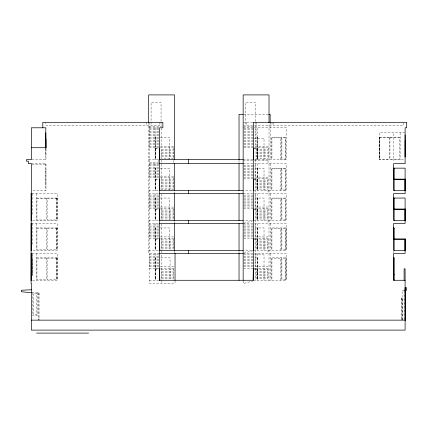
<?xml version="1.0" encoding="UTF-8"?>
<svg xmlns="http://www.w3.org/2000/svg" width="428" height="428" viewBox="0 0 428 428"><rect width="100%" height="100%" fill="white"/><g stroke="black" fill="none" stroke-linecap="round" stroke-linejoin="round"><path stroke-width="0.32" stroke-dasharray="2.14 1.6" d="M243.799 223.293L254.055 220.479M243.799 253.189L254.055 250.375M253.419 280.795L243.158 283.609L243.158 280.945M243.666 114.335L268.169 114.335M243.158 122.312L252.777 122.312M243.158 125.297L403.609 125.297L403.609 122.312M149.185 126.795L161.367 126.795L161.367 125.297L45.796 125.297L45.796 122.312M243.842 126.795L256.024 126.795M149.185 127.79L158.981 127.79M243.158 127.79L286.295 127.79L286.295 159.681L243.158 159.681M149.185 128.288L158.799 128.288M243.842 128.288L256.024 128.288M149.185 129.786L160.083 129.786M243.842 129.786L256.024 129.786M149.185 131.278L160.083 131.278M243.842 131.278L256.024 131.278M149.185 132.776L160.083 132.776M243.842 132.776L256.024 132.776M405.107 132.776L379.192 132.776L379.192 159.681L404.481 159.681M149.185 134.269L160.083 134.269M243.842 134.269L256.024 134.269M149.185 135.762L160.083 135.762M243.842 135.762L256.024 135.762M149.185 137.26L169.552 137.26L169.552 159.023M243.842 137.26L256.024 137.26M257.795 137.26L257.399 137.26L257.399 159.681M379.192 137.26L400.121 137.26M379.192 137.757L379.593 137.757M389.956 137.757L399.522 137.757L399.522 159.184L389.956 159.184M155.102 137.859L155.498 137.859M257.399 137.859L257.795 137.859M254.055 138.255L264.023 138.255L264.023 160.682M149.185 138.752L160.083 138.752M243.842 138.752L256.024 138.752M149.185 140.25L160.083 140.25M243.842 140.25L256.024 140.25M149.185 141.743L160.083 141.743M243.842 141.743L256.024 141.743M149.185 143.241L160.083 143.241M243.842 143.241L256.024 143.241M149.185 144.734L160.083 144.734M243.842 144.734L256.024 144.734M149.185 146.226L173.543 146.226L173.543 159.681M243.842 146.226L268.206 146.226L268.206 159.681M149.185 147.724L173.543 147.724M243.842 147.724L253.718 147.724M254.376 147.724L268.206 147.724M155.102 148.222L159.783 148.222M253.114 148.222L257.795 148.222M155.102 148.719L158.713 148.719M254.184 148.719L257.795 148.719M161.367 149.217L173.543 149.217M256.024 149.217L268.206 149.217M161.367 150.715L173.543 150.715M256.024 150.715L268.206 150.715M161.367 152.208L173.543 152.208M256.024 152.208L268.206 152.208M161.367 153.706L173.543 153.706M256.024 153.706L268.206 153.706M161.367 155.198L173.543 155.198M256.024 155.198L268.206 155.198M161.367 156.691L173.543 156.691M256.024 156.691L268.206 156.691M173.543 158.189L161.367 158.189L161.367 147.724M256.024 158.189L268.206 158.189M155.102 159.088L155.498 159.088M257.399 159.088L257.795 159.088M379.192 159.184L379.593 159.184M31.865 159.681L45.994 159.681L45.994 148.527M148.687 159.681L158.943 159.681M243.158 160.682L269.014 160.682L269.014 122.312M159.061 162.672L148.687 162.672L148.687 123.473M31.367 163.667L45.994 163.667L45.994 190.578L31.865 190.578M158.943 163.667L148.687 163.667L148.687 253.365L159.585 253.365M243.158 163.667L286.295 163.667L286.295 190.578L243.655 190.578M32.02 164.17L45.796 164.17M149.185 164.17L158.799 164.17M243.655 165.165L255.837 165.165M149.185 165.663L160.083 165.663M243.655 166.658L255.837 166.658M149.185 167.161L160.083 167.161M155.102 168.156L155.498 168.156L155.498 190.578M160.249 168.156L169.552 168.156L169.552 189.92M243.655 168.156L264.023 168.156L264.023 190.578M149.185 168.653L160.083 168.653M155.102 168.755L155.498 168.755M257.399 168.755L257.795 168.755M243.655 169.649L255.837 169.649M149.185 170.146L160.083 170.146M243.655 171.147L255.837 171.147M149.185 171.644L160.083 171.644M243.655 172.639L255.837 172.639M149.185 173.137L160.083 173.137M243.655 174.137L255.837 174.137M149.185 174.635L160.083 174.635M243.655 175.63L255.837 175.63M149.185 176.127L173.543 176.127L173.543 189.583L161.367 189.583L161.367 177.625M243.655 177.122L268.019 177.122L268.019 193.568M149.185 177.625L173.543 177.625M243.655 178.62L253.531 178.62M254.189 178.62L268.019 178.62M155.102 179.118L159.783 179.118M161.367 179.118L173.543 179.118M253.114 179.118L257.795 179.118M155.102 179.616L158.713 179.616M254.184 179.616L257.795 179.616M255.837 180.113L268.019 180.113M161.367 180.611L173.543 180.611M255.837 181.611L268.019 181.611M161.367 182.109L173.543 182.109M255.837 183.104L268.019 183.104M161.367 183.601L173.543 183.601M255.837 184.602L268.019 184.602M161.367 185.099L173.543 185.099M255.837 186.094L268.019 186.094M161.367 186.592L173.543 186.592M255.837 187.587L268.019 187.587M161.367 188.09L173.543 188.09M255.837 189.085L268.019 189.085M155.102 189.979L155.498 189.979M257.399 189.979L257.795 189.979M148.687 190.578L159.585 190.578M31.988 193.568L57.277 193.568L57.277 220.479L31.988 220.479M148.687 193.568L158.943 193.568M243.158 193.568L286.295 193.568L286.295 220.479L243.158 220.479M149.185 195.066L160.083 195.066M243.655 195.066L255.837 195.066M149.185 196.559L160.083 196.559M243.655 196.559L255.837 196.559M36.348 198.052L57.277 198.052M149.185 198.052L160.083 198.052M160.249 198.052L169.552 198.052L169.552 219.821M243.655 198.052L264.023 198.052L264.023 220.479M46.513 198.555L36.947 198.555L36.947 219.981L46.513 219.981M56.881 198.555L57.277 198.555M155.102 198.651L155.498 198.651M257.399 198.651L257.795 198.651M149.185 199.55L160.083 199.55M243.655 199.55L255.837 199.55M149.185 201.042L160.083 201.042M243.655 201.042L255.837 201.042M149.185 202.54L160.083 202.54M243.655 202.54L255.837 202.54M149.185 204.033L160.083 204.033M243.655 204.033L255.837 204.033M149.185 205.531L160.083 205.531M243.655 205.531L255.837 205.531M149.185 207.024L173.543 207.024L173.543 220.479M243.655 207.024L268.019 207.024L268.019 223.47M149.185 208.516L173.543 208.516M243.655 208.516L268.019 208.516M155.102 209.019L159.783 209.019M253.114 209.019L257.795 209.019M155.102 209.517L158.713 209.517M254.184 209.517L257.795 209.517M161.367 210.014L173.543 210.014M255.837 210.014L268.019 210.014M161.367 211.507L173.543 211.507M255.837 211.507L268.019 211.507M161.367 213.005L173.543 213.005M255.837 213.005L268.019 213.005M161.367 214.498L173.543 214.498M255.837 214.498L268.019 214.498M161.367 215.996L173.543 215.996M255.837 215.996L268.019 215.996M161.367 217.488L173.543 217.488M255.837 217.488L268.019 217.488M161.367 218.981L173.543 218.981M255.837 218.981L268.019 218.981M155.102 219.88L155.498 219.88M257.399 219.88L257.795 219.88M56.881 219.981L57.277 219.981M148.687 220.479L159.585 220.479M31.367 223.47L57.277 223.47L57.277 250.375L31.367 250.375M148.687 223.47L159.585 223.47M243.158 223.47L286.295 223.47L286.295 250.375L243.655 250.375M149.185 224.962L160.083 224.962M243.655 224.962L255.837 224.962M149.185 226.46L160.083 226.46M243.655 226.46L255.837 226.46M36.348 227.953L57.277 227.953M149.185 227.953L160.083 227.953M160.249 227.953L169.552 227.953L169.552 249.059M243.655 227.953L264.023 227.953L264.023 250.375M286.295 227.953L286.091 250.375M46.513 228.45L36.947 228.45L36.947 249.877L46.513 249.877M56.881 228.45L57.277 228.45M155.102 228.552L155.498 228.552M257.399 228.552L257.795 228.552M149.185 229.445L160.083 229.445M243.655 229.445L255.837 229.445M149.185 230.943L160.083 230.943M243.655 230.943L255.837 230.943M149.185 232.436L160.083 232.436M243.655 232.436L255.837 232.436M149.185 233.934L160.083 233.934M243.655 233.934L255.837 233.934M149.185 235.427L160.083 235.427M243.655 235.427L255.837 235.427M149.185 236.925L173.543 236.925L173.543 250.375M243.655 236.925L268.019 236.925L268.019 253.365M149.185 238.417L173.543 238.417M243.655 238.417L268.019 238.417M155.102 238.915L159.783 238.915M253.114 238.915L257.795 238.915M155.102 239.413L158.713 239.413M254.184 239.413L257.795 239.413M161.367 239.91L173.543 239.91M255.837 239.91L268.019 239.91M161.367 241.408L173.543 241.408M255.837 241.408L268.019 241.408M161.367 242.901L173.543 242.901M255.837 242.901L268.019 242.901M161.367 244.399L173.543 244.399M255.837 244.399L268.019 244.399M161.367 245.891L173.543 245.891M255.837 245.891L268.019 245.891M161.367 247.389L173.543 247.389M255.837 247.389L268.019 247.389M161.367 248.882L173.543 248.882M255.837 248.882L268.019 248.882M155.102 249.781L155.498 249.781M257.399 249.781L257.795 249.781M56.881 249.877L57.277 249.877M148.687 250.375L158.943 250.375M31.988 253.365L57.277 253.365L57.277 280.276L31.367 280.276M243.158 253.365L286.295 253.365L286.295 280.276L253.312 280.276M149.185 254.863L160.083 254.863M243.655 254.863L264.023 254.863L264.023 280.276M149.185 256.356L160.083 256.356M243.655 256.356L255.837 256.356M36.348 257.854L57.277 257.854M149.185 257.854L160.083 257.854M160.746 257.854L170.05 257.854L170.05 278.96M243.655 257.854L257.795 257.854M286.295 257.854L286.091 280.276M46.513 258.351L36.947 258.351L36.947 279.778L46.513 279.778M56.881 258.351L57.277 258.351M155.102 258.448L155.498 258.448M257.399 258.448L257.795 258.448M149.185 259.347L160.083 259.347M243.655 259.347L255.837 259.347M149.185 260.839L160.083 260.839M243.655 260.839L255.837 260.839M149.185 262.337L160.083 262.337M243.655 262.337L255.837 262.337M149.185 263.83L160.083 263.83M243.655 263.83L255.837 263.83M149.185 265.328L160.083 265.328M243.655 265.328L255.837 265.328M149.185 266.821L173.543 266.821L173.543 280.276M243.655 266.821L268.019 266.821L268.019 280.276M149.185 268.319L173.543 268.319M243.655 268.319L268.019 268.319M155.102 268.816L159.783 268.816M253.114 268.816L257.795 268.816M155.102 269.314L158.713 269.314M254.184 269.314L257.795 269.314M161.367 269.811L173.543 269.811M255.837 269.811L268.019 269.811M161.367 271.309L173.543 271.309M255.837 271.309L268.019 271.309M161.367 272.802L173.543 272.802M255.837 272.802L268.019 272.802M161.367 274.295L173.543 274.295M255.837 274.295L268.019 274.295M161.367 275.793L173.543 275.793M255.837 275.793L268.019 275.793M161.367 277.285L173.543 277.285M255.837 277.285L268.019 277.285M161.367 278.783L173.543 278.783M255.837 278.783L268.019 278.783M155.102 279.677L155.498 279.677M257.399 279.677L257.795 279.677M56.881 279.778L57.277 279.778M149.185 280.276L160.083 280.276M404.508 290.243L402.117 290.243L402.127 320.144M404.118 290.735L405.107 290.735M31.865 292.752L39.039 292.752L39.039 320.144M401.544 298.664L402.497 298.664M402.127 299.691L401.844 299.691L401.844 298.664M31.865 315.158L39.039 315.158M402.127 319.117L401.844 319.117L401.844 320.144M404.39 287.75L404.39 320.144M404.118 290.243L404.118 320.144M402.497 320.144L402.497 298.22L401.544 298.22L401.544 320.144M401.978 298.664L401.978 319.117M400.121 132.776L400.121 159.681M393.653 133.771L393.653 160.682M393.653 250.974L393.653 252.771M389.956 137.26L389.956 159.681M379.593 137.26L379.593 159.681M379.39 137.26L379.39 159.681M285.797 159.681L285.797 137.26L271.341 137.26L271.341 159.681M285.797 190.578L285.797 168.156L271.341 168.156L271.341 190.578M285.797 220.479L285.797 198.052L271.341 198.052L271.341 220.479M285.797 250.375L285.797 227.953L271.341 227.953L271.341 250.375M285.797 280.276L285.797 257.854L271.341 257.854L271.341 280.276M281.308 137.26L281.308 159.681M281.308 168.156L281.308 190.578M281.308 198.052L281.308 220.479M281.308 227.953L281.308 250.375M281.308 257.854L281.308 280.276M280.715 159.681L280.715 137.859L271.941 137.859L271.941 159.681M280.715 190.578L280.715 168.755L271.941 168.755L271.941 190.578M280.715 220.479L280.715 198.651L271.941 198.651L271.941 220.479M280.715 250.375L280.715 228.552L271.941 228.552L271.941 250.375M280.715 280.276L280.715 258.448L271.941 258.448L271.941 280.276M273.144 122.312L273.144 125.297M272.005 122.312L272.005 125.297M270.154 122.312L270.154 159.681M270.154 163.667L270.154 190.578M270.154 193.568L270.154 220.479M270.154 223.47L270.154 250.375M270.154 253.365L270.154 280.276M269.014 163.667L269.014 280.276M268.019 160.682L268.019 163.667M257.795 127.79L257.795 159.681M257.795 163.667L257.795 190.578M257.795 193.568L257.795 220.479M257.795 223.47L257.795 250.375M257.795 253.365L257.795 280.276M257.597 137.26L257.597 159.681M257.597 168.156L257.597 190.578M257.597 198.052L257.597 220.479M257.597 227.953L257.597 250.375M257.597 257.854L257.597 280.276M257.399 168.156L257.399 190.578M257.399 198.052L257.399 220.479M257.399 227.953L257.399 250.375M257.399 257.854L257.399 280.276M257.298 148.719L257.298 159.681M257.298 179.616L257.298 190.578M257.298 209.517L257.298 220.479M257.298 239.413L257.298 250.375M257.298 269.314L257.298 280.276M256.302 122.312L256.302 125.297M256.024 125.297L256.024 146.226M256.024 147.724L256.024 159.681M255.837 159.681L255.837 177.122M255.837 178.62L255.837 207.024M255.837 208.516L255.837 236.925M255.837 238.417L255.837 266.821M255.837 268.319L255.837 280.276M255.527 121.37L255.527 102.378L245.56 102.378L245.56 125.297M255.527 122.023L255.527 125.297M246.148 122.312L246.148 125.297M239.033 160.35L239.033 162.34M239.033 250.974L239.033 252.771M175.041 280.875L175.041 283.266L149.185 283.266L149.185 122.312M174.544 191.776L174.544 193.568M174.544 221.672L174.544 223.47M174.544 250.974L174.544 253.365M173.543 160.281L173.543 162.672M161.864 280.276L161.864 283.266M161.367 128.288L161.367 146.226M161.367 160.281L161.367 162.672M161.367 164.17L161.367 176.127M161.367 194.066L161.367 207.024M161.367 208.516L161.367 220.479M161.367 223.967L161.367 236.925M161.367 238.417L161.367 250.375M161.367 250.974L161.367 252.771M161.367 254.863L161.367 266.821M161.367 268.319L161.367 280.276M161.051 121.37L161.051 102.378L151.089 102.378L151.089 121.37M161.051 122.023L161.051 125.297M159.869 122.312L159.869 125.297M158.836 159.681L158.836 162.672M155.599 148.719L155.599 159.681M155.599 179.616L155.599 190.578M155.599 209.517L155.599 220.479M155.599 239.413L155.599 250.375M155.599 269.314L155.599 280.276M155.498 137.26L155.498 159.681M155.498 198.052L155.498 220.479M155.498 227.953L155.498 250.375M155.498 257.854L155.498 280.276M155.3 137.26L155.3 159.681M155.3 168.156L155.3 190.578M155.3 198.052L155.3 220.479M155.3 227.953L155.3 250.375M155.3 257.854L155.3 280.276M155.102 127.79L155.102 159.681M155.102 163.667L155.102 190.578M155.102 193.568L155.102 220.479M155.102 223.47L155.102 250.375M155.102 253.365L155.102 280.276M151.089 122.023L151.089 125.297M146.194 122.312L146.194 125.297M57.079 198.052L57.079 220.479M57.079 227.953L57.079 250.375M57.079 257.854L57.079 280.276M56.881 198.052L56.881 220.479M56.881 227.953L56.881 250.375M56.881 257.854L56.881 280.276M46.513 198.052L46.513 220.479M46.513 227.953L46.513 250.375M46.513 257.854L46.513 280.276M45.898 148.698L45.898 154.599M45.898 169.75L45.898 185.495M45.796 147.724L45.796 159.681M45.796 163.667L45.796 190.578M38.943 293.351L38.943 294.849M38.943 318.646L38.943 320.144M38.841 292.752L38.841 319.844M37.348 292.752L37.348 315.158M36.348 193.568L36.348 220.479M36.348 223.47L36.348 250.375M36.348 253.365L36.348 280.276M32.86 292.752L32.86 315.158M32.362 253.365L32.362 275.793L32.164 253.365M32.266 259.448L32.266 275.193M32.164 193.568L32.164 215.996M32.164 223.47L32.164 245.891M389.357 137.757L379.791 137.757L379.791 159.184L389.357 159.184L389.357 137.757M285.198 137.859L281.908 137.859L281.908 159.088L285.198 159.088L285.198 137.859M285.198 168.755L281.908 168.755L281.908 189.979L285.198 189.979L285.198 168.755M56.683 198.555L47.112 198.555L47.112 219.981L56.683 219.981L56.683 198.555M285.198 198.651L281.908 198.651L281.908 219.88L285.198 219.88L285.198 198.651M56.683 228.45L47.112 228.45L47.112 249.877L56.683 249.877L56.683 228.45M285.198 228.552L281.908 228.552L281.908 249.781L285.198 249.781L285.198 228.552M56.683 258.351L47.112 258.351L47.112 279.778L56.683 279.778L56.683 258.351M285.198 258.448L281.908 258.448L281.908 279.677L285.198 279.677L285.198 258.448M36.749 293.351L33.459 293.351L33.459 314.559L36.749 314.559L36.749 293.351"/><path stroke-width="0.64" d="M405.107 209.517L405.107 209.019M405.107 179.118L405.305 179.616L393.653 179.616M31.367 289.767L21.4 290.264L21.4 291.757L31.367 292.752M243.008 114.335L239.033 114.335L239.033 159.681M268.832 114.335L270.154 114.335L270.154 122.338M45.796 132.776L45.994 148.051M405.107 134.767L405.107 157.194M31.367 147.724L45.796 147.724M159.585 148.222L159.783 159.681M253.312 148.222L253.312 159.681M159.334 148.719L159.783 148.719M159.334 159.681L243.158 159.681M159.36 163.667L243.158 163.667M393.642 168.156L405.107 168.156L405.107 193.568L393.653 193.568L393.653 220.479L405.305 220.479L405.305 209.019L393.642 209.019M393.653 168.755L394.049 168.755M159.585 179.118L159.783 190.578M253.312 179.118L253.312 190.578M393.642 179.118L405.305 179.118L405.305 190.578L393.653 190.578L393.653 163.667L405.107 163.667L405.107 127.79L406.6 127.79L406.6 122.312L253.312 122.312L253.312 280.276L159.296 280.276M159.334 179.616L159.783 179.616M159.334 190.578L243.008 190.578M31.067 193.568L31.367 193.568L31.367 220.479L31.067 220.479M159.36 193.568L243.008 193.568M393.642 198.052L405.107 198.052L405.107 223.47L393.653 223.47L393.653 250.375L405.305 250.375L405.305 238.915L393.642 238.915M393.653 198.651L394.049 198.651M159.585 209.019L159.783 220.479M253.312 209.019L253.312 220.479M159.334 209.517L159.783 209.517M393.653 209.517L405.305 209.517M159.334 220.479L243.008 220.479M31.067 223.47L31.367 223.47L31.367 250.375L31.067 250.375M159.36 223.47L243.008 223.47M393.653 227.953L394.049 227.953L394.049 239.166M393.653 228.552L394.049 228.552M159.585 238.915L159.783 250.375M253.312 238.915L253.312 250.375M159.334 239.413L159.783 239.413M393.653 239.413L405.305 239.413M159.334 250.375L243.158 250.375M31.067 253.365L31.367 253.365L31.367 280.276L31.067 280.276M159.195 253.365L243.158 253.365M393.653 257.854L394.049 257.854L394.049 280.276M393.653 258.448L394.049 258.448M159.585 268.816L159.783 280.276M253.312 268.816L253.114 280.276M159.334 269.314L159.783 269.314M393.653 274.198L394.049 274.198M393.653 274.696L394.049 274.696M393.653 279.677L394.049 279.677M405.107 280.276L393.653 280.276L393.653 253.365L405.107 253.365L405.107 238.915M405.107 287.75L406.6 287.75L406.6 290.243L405.107 290.243M405.107 288.285L405.38 288.285M405.107 290.735L405.487 290.735M405.107 319.443L405.487 319.497M31.367 320.144L405.487 320.144L405.487 290.243M36.631 333.096L88.585 333.096M405.38 287.75L405.38 320.144M405.204 140.849L405.204 156.595M404.84 179.616L404.84 190.578M404.84 209.517L404.84 220.479M404.856 239.413L404.856 250.375M404.107 280.276L404.107 268.816L405.107 268.816L405.107 330.106L31.367 330.106L31.367 283.266L31.067 283.266L31.367 163.667L28.376 163.667L28.376 161.179L26.381 161.179L26.381 159.681L31.367 159.681L31.367 127.79L45.796 127.79L45.796 148.04M394.151 179.616L394.151 190.578M394.151 209.517L394.151 220.479M394.151 239.413L394.151 250.375M394.049 168.156L394.049 179.369M394.049 198.052L394.049 209.265M393.851 168.156L393.851 179.369M393.851 198.052L393.851 209.265M393.851 227.953L393.851 239.166M393.851 257.854L393.851 280.276M269.014 122.809L269.014 94.904L243.158 94.904L243.158 280.276M239.033 163.667L239.033 190.578M239.033 193.568L239.033 220.479M239.033 223.47L239.033 250.375M239.033 253.365L239.033 280.276M188.497 159.681L188.497 163.667M188.497 190.578L188.497 193.568M188.497 220.479L188.497 223.47M188.497 250.375L188.497 253.365M175.041 253.365L175.041 280.276M174.544 159.681L174.544 94.904L148.687 94.904L148.687 122.954M174.544 163.667L174.544 190.578M174.544 193.568L174.544 220.479M174.544 223.47L174.544 250.375M159.585 280.276L159.585 127.79L162.859 127.79L162.859 122.312L42.805 122.312L42.805 127.79M45.898 138.854L45.898 148.051M31.265 193.568L31.265 220.479M31.265 223.47L31.265 250.375M31.265 253.365L31.265 280.276M31.169 193.568L31.169 220.479M31.169 223.47L31.169 250.375M31.169 253.365L31.169 280.276"/></g></svg>
